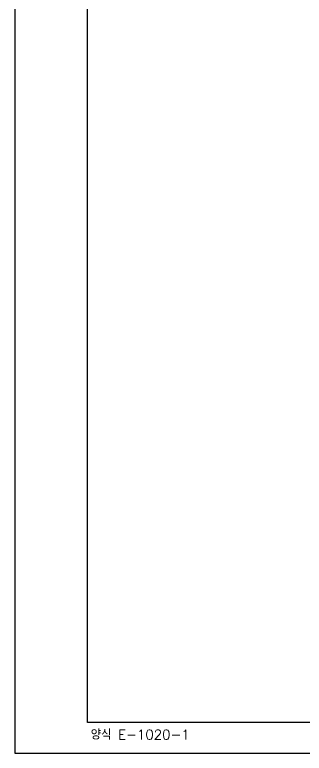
# Model space of a CAD drawing. Extents: x 16515 to 17109, y -53332 to -52912.
# Drawn here: x 16515.2 to 16618.8, y -53331.6 to -53067.2 of the extents above; entities that cross this region are included whole.
import ezdxf

# ---------------------------------------------------------------- set-up
doc = ezdxf.new("R2010")
doc.units = 0
doc.header["$LTSCALE"] = 7
doc.header["$MEASUREMENT"] = 0
doc.layers.get('0').update_dxf_attribs({"color": 2, "linetype": 'CONTINUOUS'})
doc.layers.add('DWG', color=7, linetype='CONTINUOUS')
doc.layers.add('TXT', color=4, linetype='CONTINUOUS')
doc.styles.add('GHS', font='ROMANS', dxfattribs={"bigfont": 'GHS'})

# ---------------------------------------------------------------- blocks, each defined once
blk = doc.blocks.new('E-2')
at = {"layer": 'DWG', "style": 'GHS'}
blk.add_text('양식 E-1020-1', height=3.5, dxfattribs=at).set_placement((26.26, 3.72))
blk = doc.blocks.new('BORDER')
for p, q in [((0, 1), (0, 0)), ((0, 0), (1, 0))]:
    blk.add_line(p, q)

msp = doc.modelspace()

# ---------------------------------------------------------------- linework, layer by layer
at = {"layer": 'TXT'}
for p, q in [((16541.19, -53320.62), (16541.19, -52930.62)), ((17095.19, -53320.62), (16541.19, -53320.62))]:
    msp.add_line(p, q, dxfattribs=at)

# ---------------------------------------------------------------- block references
at = {"xscale": 594, "yscale": 420, "zscale": 594}
msp.add_blockref('BORDER', (16515.19, -53331.62), dxfattribs=at)
at = {"layer": 'DWG'}
msp.add_blockref('E-2', (16516.13, -53330.43), dxfattribs=at)

doc.saveas('drawing.dxf')
